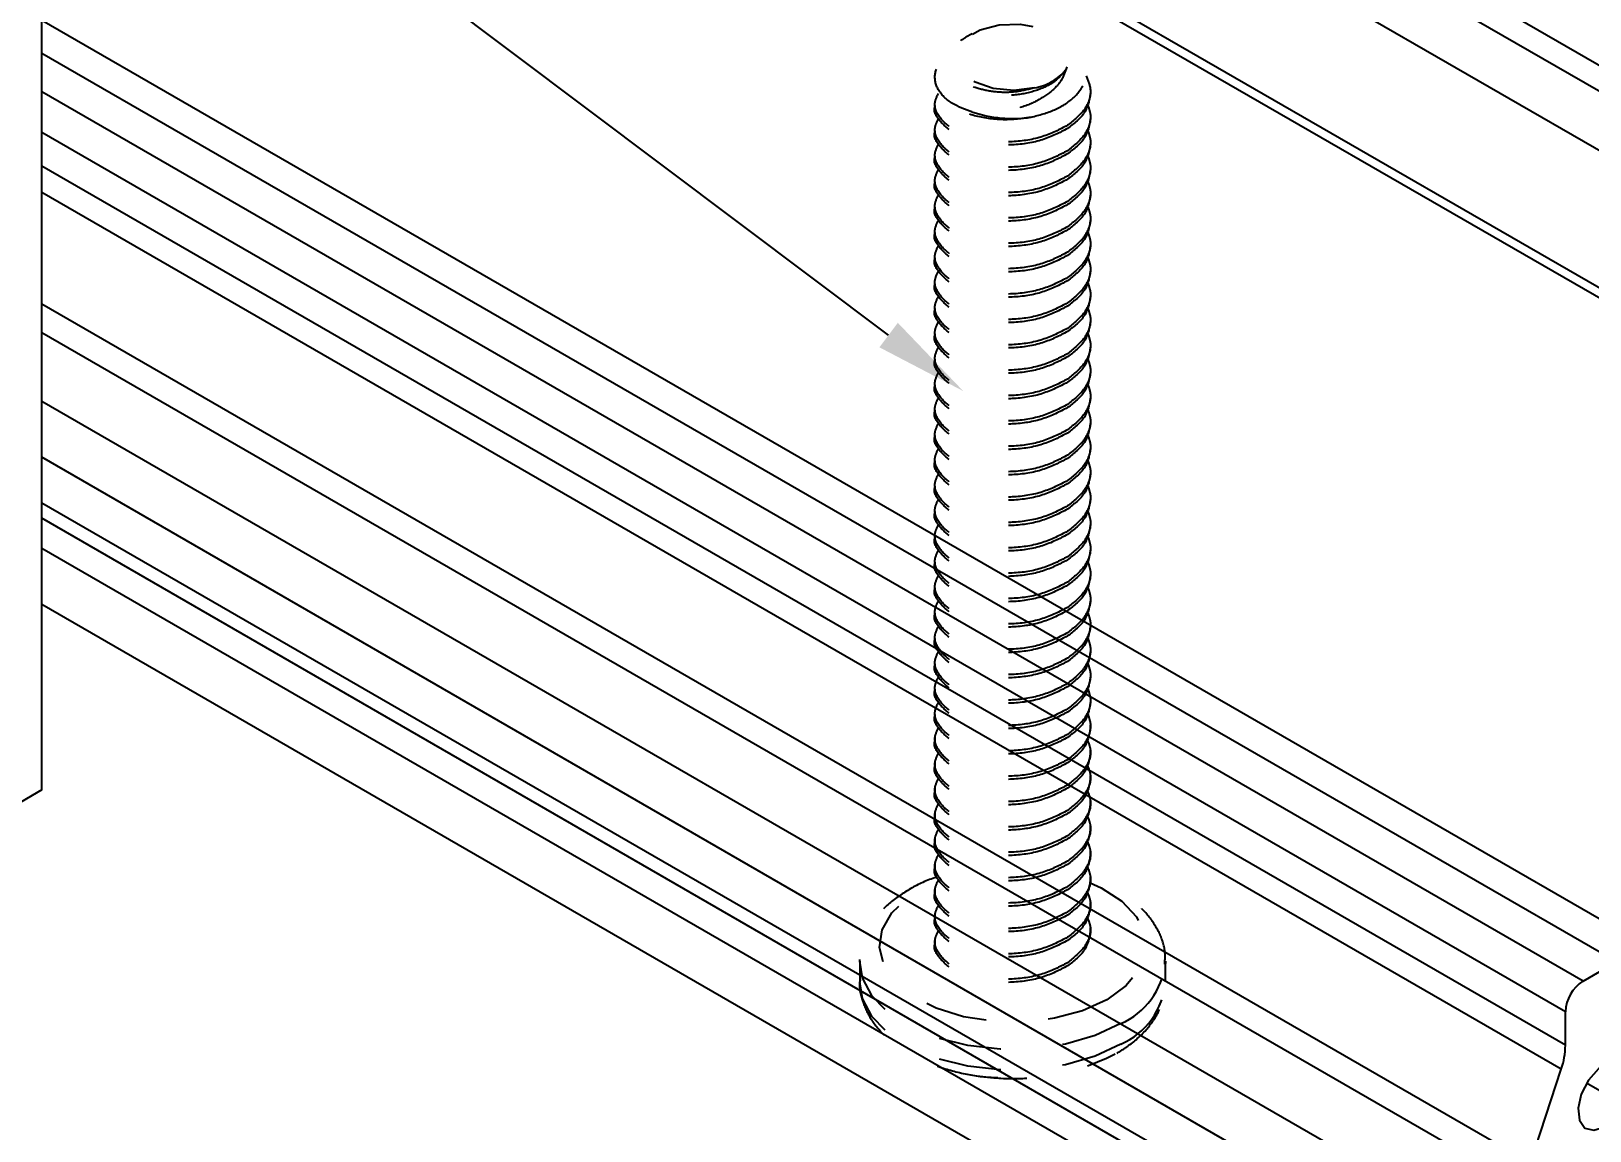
# Model space of a CAD drawing. Extents: x 0 to 7.9, y -7.08 to 0.
# Drawn here: x 2.38 to 4.887, y -4.133 to -2.364 of the extents above; entities that cross this region are included whole.
import ezdxf
from ezdxf import colors
from ezdxf.entities.mleader import LeaderData, LeaderLine
from ezdxf.math import Vec2, Vec3

# ---------------------------------------------------------------- set-up
doc = ezdxf.new("R2010")
doc.units = 0
doc.header["$LTSCALE"] = 0.5
doc.header["$MEASUREMENT"] = 0
doc.linetypes.add('HIDDEN2', pattern=[0.1875, 0.125, -0.0625])
for name, color, linetype in [('Brackets', 181, 'CONTINUOUS'), ('FAB DWG', 221, 'CONTINUOUS'), ('Hardware', 242, 'CONTINUOUS'), ('Housing', 150, 'CONTINUOUS')]:
    doc.layers.add(name, color=color, linetype=linetype)
doc.styles.get("Standard").update_dxf_attribs({"font": 'arial.ttf'})

msp = doc.modelspace()

# ---------------------------------------------------------------- linework, layer by layer
at = {"layer": 'Brackets', "linetype": 'Continuous', "lineweight": 25, "transparency": 16777216}
for q in [(2.3969, -1.4963), (2.3631, -3.604)]:
    msp.add_line((2.3969, -3.5845), q, dxfattribs=at)
at = {"layer": 'Hardware', "linetype": 'HIDDEN2', "lineweight": 25, "transparency": 16777216}
for p, q in [((3.8935, -2.3677), (3.8837, -2.3733)), ((4.0839, -3.4848), (4.0839, -3.4797)), ((3.8339, -3.5001), (3.8339, -3.5052)), ((4.0839, -3.5257), (4.0839, -3.5206)), ((3.8339, -3.541), (3.8339, -3.5461)), ((3.8339, -3.5818), (3.8339, -3.5869)), ((4.0839, -3.5665), (4.0839, -3.5614)), ((4.0839, -3.6073), (4.0839, -3.6022)), ((3.8339, -3.6226), (3.8339, -3.6277)), ((4.0839, -3.6482), (4.0839, -3.6431)), ((3.8339, -3.6635), (3.8339, -3.6686)), ((4.0839, -3.689), (4.0839, -3.6839)), ((3.8339, -3.7043), (3.8339, -3.7094)), ((4.0839, -3.7298), (4.0839, -3.7247)), ((3.8339, -3.7451), (3.8339, -3.7502)), ((3.8339, -3.786), (3.8339, -3.7911)), ((4.0839, -3.7707), (4.0839, -3.7656)), ((4.0839, -3.8115), (4.0839, -3.8064)), ((3.8339, -3.8268), (3.8339, -3.8322)), ((3.7129, -3.8602), (3.713, -3.8573)), ((3.7129, -3.8602), (3.7129, -3.8934)), ((4.2049, -3.8934), (4.2049, -3.8602)), ((4.2049, -3.8602), (4.2049, -3.8638))]:
    msp.add_line(p, q, dxfattribs=at)
at = {"layer": 'Hardware', "linetype": 'HIDDEN2', "lineweight": 25, "transparency": 16777216, "flags": 128}
for points in [[(3.9939, -2.4548), (3.9609, -2.4588), (3.9277, -2.4557), (3.8986, -2.4459), (3.8775, -2.4308), (3.8672, -2.4123), (3.869, -2.3929), (3.8827, -2.3751), (3.9065, -2.3614), (3.9372, -2.3535), (3.9708, -2.3524), (4.0029, -2.3584), (4.0291, -2.3706), (4.046, -2.3874), (4.0514, -2.4065), (4.0446, -2.4256)], [(4.1106, -3.9221), (4.0715, -3.9399), (4.0264, -3.952), (3.9776, -3.9578), (3.9278, -3.957), (3.8797, -3.9496), (3.8359, -3.9359), (3.7987, -3.9168), (3.7701, -3.8933), (3.7517, -3.8666), (3.7445, -3.8381), (3.7489, -3.8095), (3.7645, -3.7822), (3.7907, -3.7577), (3.8259, -3.7374), (3.8383, -3.7322)], [(4.0837, -3.734), (4.1015, -3.742), (4.1346, -3.7635), (4.1583, -3.7888), (4.1712, -3.8166), (4.1726, -3.8453), (4.1625, -3.8735), (4.1415, -3.8995), (4.1106, -3.9221)], [(4.1329, -3.9606), (4.0914, -3.9799), (4.0438, -3.9935), (3.9921, -4.0009), (3.939, -4.0018), (3.8867, -3.996), (3.8379, -3.9838), (3.7947, -3.9659), (3.7591, -3.9431), (3.733, -3.9163), (3.7173, -3.887), (3.7129, -3.8602)], [(4.1329, -3.9938), (4.0914, -4.0131), (4.0438, -4.0267), (3.9921, -4.0341), (3.939, -4.0349), (3.8867, -4.0292), (3.8379, -4.017), (3.7947, -3.9991), (3.7591, -3.9763), (3.733, -3.9495), (3.7173, -3.9202), (3.7129, -3.8934)]]:
    msp.add_lwpolyline(points, dxfattribs=at)
at = {"layer": 'Hardware', "linetype": 'HIDDEN2', "lineweight": 25, "transparency": 16777216}
for centre, radius, start, end in [((3.979, -2.3706), 0.0856, 279.9734, 320.0089), ((3.959, -2.2993), 0.2049, 251.2009, 278.2978), ((4.0829, -3.8483), 0.123, 294.0009, 352.7425), ((4.0838, -3.8825), 0.1216, 293.8006, 354.8659), ((3.9583, -3.6869), 0.3624, 257.8938, 297.1888), ((3.9589, -3.6593), 0.3896, 258.6596, 281.3404)]:
    msp.add_arc(centre, radius, start, end, dxfattribs=at)
for points, knots in [([(3.9939, -2.4548), (3.984, -2.4574), (3.9641, -2.4625), (3.932, -2.4623), (3.9021, -2.4565), (3.8772, -2.4454), (3.8607, -2.4298), (3.8546, -2.4116), (3.8596, -2.3933), (3.872, -2.3805), (3.8816, -2.3746), (3.8837, -2.3733)], [0, 0, 0, 0, 0.115054, 0.230107, 0.345313, 0.466869, 0.588425, 0.709839, 0.837126, 0.965186, 1, 1, 1, 1]), ([(3.9886, -2.502), (4.0017, -2.4985), (4.0279, -2.4915), (4.0577, -2.4723), (4.0754, -2.4491), (4.0793, -2.4237), (4.0689, -2.4), (4.0539, -2.3836), (4.0411, -2.3779), (4.0392, -2.377)], [0, 0, 0, 0, 0.166236, 0.332506, 0.496087, 0.655303, 0.814544, 0.971547, 1, 1, 1, 1]), ([(3.893, -2.4932), (3.8852, -2.4905), (3.8641, -2.4831), (3.8404, -2.4643), (3.8311, -2.4386), (3.8377, -2.4159), (3.8536, -2.4051), (3.8594, -2.4013)], [0, 0, 0, 0, 0.140791, 0.382619, 0.616891, 0.860841, 1, 1, 1, 1]), ([(4.0446, -2.4256), (4.0387, -2.4327), (4.0269, -2.4467), (3.9951, -2.461), (3.9591, -2.468), (3.9224, -2.4661), (3.8926, -2.4568), (3.876, -2.4469), (3.8732, -2.4408), (3.8732, -2.4407)], [0, 0, 0, 0, 0.1648981, 0.326342, 0.4920676, 0.6511746, 0.8154481, 0.9797215, 0.9824149, 0.9824149, 0.9824149, 0.9824149]), ([(4.0446, -2.4256), (4.0418, -2.4329), (4.0361, -2.4475), (4.015, -2.4663), (3.9865, -2.4825), (3.9508, -2.493), (3.9182, -2.4952), (3.8998, -2.4938), (3.893, -2.4932)], [0, 0, 0, 0, 0.159515, 0.318624, 0.500986, 0.693931, 0.886786, 1, 1, 1, 1]), ([(3.9886, -2.502), (3.9786, -2.5035), (3.9527, -2.5075), (3.9099, -2.5042), (3.8678, -2.4909), (3.842, -2.4697), (3.8308, -2.452), (3.834, -2.4437), (3.834, -2.4436)], [0, 0, 0, 0, 0.135385, 0.347497, 0.566449, 0.785401, 0.997513, 1, 1, 1, 1]), ([(4.0769, -2.4354), (4.0803, -2.443), (4.0874, -2.4608), (4.0778, -2.4903), (4.0574, -2.5069), (4.0473, -2.5151)], [0.0341338, 0.0341338, 0.0341338, 0.0341338, 0.30183, 0.6554518, 1, 1, 1, 1]), ([(4.0473, -2.5151), (4.0345, -2.5218), (4.0086, -2.5353), (3.9588, -2.5433), (3.9099, -2.54), (3.8681, -2.5266), (3.8409, -2.5053), (3.8307, -2.4824), (3.8369, -2.4692), (3.8395, -2.464)], [0, 0, 0, 0, 0.1480932, 0.3000864, 0.44605, 0.5967208, 0.7473916, 0.8933552, 0.986562, 0.986562, 0.986562, 0.986562]), ([(4.0838, -2.464), (4.0821, -2.4745), (4.0788, -2.4955), (4.0578, -2.512), (4.0473, -2.5202)], [0, 0, 0, 0, 0.503668, 1, 1, 1, 1]), ([(4.0473, -2.5202), (4.0345, -2.5269), (4.0086, -2.5404), (3.9588, -2.5484), (3.91, -2.5451), (3.8678, -2.5317), (3.842, -2.5105), (3.8308, -2.4928), (3.834, -2.4846), (3.834, -2.4845)], [0, 0, 0, 0, 0.165455, 0.335267, 0.498343, 0.666678, 0.835013, 0.998088, 1, 1, 1, 1]), ([(4.0473, -2.5559), (4.0345, -2.5626), (4.0086, -2.5762), (3.9588, -2.5841), (3.9099, -2.5809), (3.8681, -2.5675), (3.8409, -2.5462), (3.8307, -2.5233), (3.8369, -2.51), (3.8395, -2.5049)], [0, 0, 0, 0, 0.1480932, 0.3000864, 0.44605, 0.5967208, 0.7473916, 0.8933552, 0.9865627, 0.9865627, 0.9865627, 0.9865627]), ([(4.0797, -2.483), (4.0819, -2.4884), (4.0866, -2.504), (4.0778, -2.5312), (4.0574, -2.5478), (4.0473, -2.5559)], [0.1129016, 0.1129016, 0.1129016, 0.1129016, 0.30183, 0.6554518, 1, 1, 1, 1]), ([(4.0838, -2.5049), (4.0821, -2.5154), (4.0788, -2.5363), (4.0578, -2.5528), (4.0473, -2.561)], [0, 0, 0, 0, 0.503668, 1, 1, 1, 1]), ([(4.0473, -2.561), (4.0345, -2.5677), (4.0086, -2.5813), (3.9588, -2.5892), (3.91, -2.586), (3.8678, -2.5726), (3.842, -2.5514), (3.8308, -2.5336), (3.834, -2.5254), (3.834, -2.5253)], [0, 0, 0, 0, 0.165455, 0.335267, 0.498343, 0.666678, 0.835013, 0.998088, 1, 1, 1, 1]), ([(4.0797, -2.5238), (4.0819, -2.5292), (4.0866, -2.5449), (4.0778, -2.572), (4.0574, -2.5886), (4.0473, -2.5968)], [0.1129016, 0.1129016, 0.1129016, 0.1129016, 0.30183, 0.6554518, 1, 1, 1, 1]), ([(4.0473, -2.5968), (4.0345, -2.6035), (4.0086, -2.617), (3.9588, -2.6249), (3.9099, -2.6217), (3.8681, -2.6083), (3.8409, -2.587), (3.8307, -2.5641), (3.8369, -2.5508), (3.8395, -2.5457)], [0, 0, 0, 0, 0.1480932, 0.3000864, 0.44605, 0.5967208, 0.7473916, 0.8933552, 0.9865627, 0.9865627, 0.9865627, 0.9865627]), ([(4.0838, -2.5457), (4.0821, -2.5562), (4.0788, -2.5771), (4.0578, -2.5937), (4.0473, -2.6019)], [0, 0, 0, 0, 0.503668, 1, 1, 1, 1]), ([(4.0473, -2.6019), (4.0345, -2.6086), (4.0086, -2.6221), (3.9588, -2.63), (3.91, -2.6268), (3.8678, -2.6134), (3.842, -2.5922), (3.8308, -2.5745), (3.834, -2.5662), (3.834, -2.5661)], [0, 0, 0, 0, 0.165455, 0.335267, 0.498343, 0.666678, 0.835013, 0.998088, 1, 1, 1, 1]), ([(4.0797, -2.5646), (4.0819, -2.57), (4.0866, -2.5857), (4.0778, -2.6128), (4.0574, -2.6294), (4.0473, -2.6376)], [0.1129016, 0.1129016, 0.1129016, 0.1129016, 0.30183, 0.6554518, 1, 1, 1, 1]), ([(4.0473, -2.6427), (4.0345, -2.6494), (4.0086, -2.6629), (3.9588, -2.6709), (3.91, -2.6676), (3.8678, -2.6542), (3.842, -2.633), (3.8308, -2.6153), (3.834, -2.6071), (3.834, -2.607)], [0, 0, 0, 0, 0.165455, 0.335267, 0.498343, 0.666678, 0.835013, 0.998088, 1, 1, 1, 1]), ([(4.0473, -2.6376), (4.0345, -2.6443), (4.0086, -2.6578), (3.9588, -2.6658), (3.9099, -2.6625), (3.8681, -2.6491), (3.8409, -2.6278), (3.8307, -2.6049), (3.8369, -2.5917), (3.8395, -2.5865)], [0, 0, 0, 0, 0.1480932, 0.3000864, 0.44605, 0.5967208, 0.7473916, 0.8933552, 0.9865627, 0.9865627, 0.9865627, 0.9865627]), ([(4.0838, -2.5865), (4.0821, -2.597), (4.0788, -2.6179), (4.0578, -2.6345), (4.0473, -2.6427)], [0, 0, 0, 0, 0.503668, 1, 1, 1, 1]), ([(4.0797, -2.6054), (4.0819, -2.6109), (4.0866, -2.6265), (4.0778, -2.6537), (4.0574, -2.6702), (4.0473, -2.6784)], [0.1129016, 0.1129016, 0.1129016, 0.1129016, 0.30183, 0.6554518, 1, 1, 1, 1]), ([(4.0473, -2.6784), (4.0345, -2.6851), (4.0086, -2.6987), (3.9588, -2.7066), (3.9099, -2.7034), (3.8681, -2.69), (3.8409, -2.6687), (3.8307, -2.6458), (3.8369, -2.6325), (3.8395, -2.6274)], [0, 0, 0, 0, 0.1480932, 0.3000864, 0.44605, 0.5967208, 0.7473916, 0.8933552, 0.9865627, 0.9865627, 0.9865627, 0.9865627]), ([(4.0838, -2.6273), (4.0821, -2.6379), (4.0788, -2.6588), (4.0578, -2.6753), (4.0473, -2.6835)], [0, 0, 0, 0, 0.503668, 1, 1, 1, 1]), ([(4.0473, -2.6835), (4.0345, -2.6902), (4.0086, -2.7038), (3.9588, -2.7117), (3.91, -2.7085), (3.8678, -2.6951), (3.842, -2.6738), (3.8308, -2.6561), (3.834, -2.6479), (3.834, -2.6478)], [0, 0, 0, 0, 0.165455, 0.335267, 0.498343, 0.666678, 0.835013, 0.998088, 1, 1, 1, 1]), ([(4.0797, -2.6463), (4.0819, -2.6517), (4.0866, -2.6674), (4.0778, -2.6945), (4.0574, -2.7111), (4.0473, -2.7193)], [0.1129016, 0.1129016, 0.1129016, 0.1129016, 0.30183, 0.6554518, 1, 1, 1, 1]), ([(4.0473, -2.7193), (4.0345, -2.7259), (4.0086, -2.7395), (3.9588, -2.7474), (3.9099, -2.7442), (3.8681, -2.7308), (3.8409, -2.7095), (3.8307, -2.6866), (3.8369, -2.6733), (3.8395, -2.6682)], [0, 0, 0, 0, 0.1480932, 0.3000864, 0.44605, 0.5967208, 0.7473916, 0.8933552, 0.9865627, 0.9865627, 0.9865627, 0.9865627]), ([(4.0838, -2.6682), (4.0821, -2.6787), (4.0788, -2.6996), (4.0578, -2.7162), (4.0473, -2.7244)], [0, 0, 0, 0, 0.503668, 1, 1, 1, 1]), ([(4.0473, -2.7244), (4.0345, -2.7311), (4.0086, -2.7446), (3.9588, -2.7525), (3.91, -2.7493), (3.8678, -2.7359), (3.842, -2.7147), (3.8308, -2.6969), (3.834, -2.6887), (3.834, -2.6886)], [0, 0, 0, 0, 0.165455, 0.335267, 0.498343, 0.666678, 0.835013, 0.998088, 1, 1, 1, 1]), ([(4.0797, -2.6871), (4.0819, -2.6925), (4.0866, -2.7082), (4.0778, -2.7353), (4.0574, -2.7519), (4.0473, -2.7601)], [0.1129016, 0.1129016, 0.1129016, 0.1129016, 0.30183, 0.6554518, 1, 1, 1, 1]), ([(4.0473, -2.7652), (4.0345, -2.7719), (4.0086, -2.7854), (3.9588, -2.7933), (3.91, -2.7901), (3.8678, -2.7767), (3.842, -2.7555), (3.8308, -2.7378), (3.834, -2.7295), (3.834, -2.7295)], [0, 0, 0, 0, 0.165455, 0.335267, 0.498343, 0.666678, 0.835013, 0.998088, 1, 1, 1, 1]), ([(4.0473, -2.7601), (4.0345, -2.7668), (4.0086, -2.7803), (3.9588, -2.7882), (3.9099, -2.785), (3.8681, -2.7716), (3.8409, -2.7503), (3.8307, -2.7274), (3.8369, -2.7142), (3.8395, -2.709)], [0, 0, 0, 0, 0.1480932, 0.3000864, 0.44605, 0.5967208, 0.7473916, 0.8933552, 0.9865627, 0.9865627, 0.9865627, 0.9865627]), ([(4.0838, -2.709), (4.0821, -2.7195), (4.0788, -2.7404), (4.0578, -2.757), (4.0473, -2.7652)], [0, 0, 0, 0, 0.503668, 1, 1, 1, 1]), ([(4.0797, -2.7279), (4.0819, -2.7334), (4.0866, -2.749), (4.0778, -2.7762), (4.0574, -2.7927), (4.0473, -2.8009)], [0.1129016, 0.1129016, 0.1129016, 0.1129016, 0.30183, 0.6554518, 1, 1, 1, 1]), ([(4.0473, -2.8009), (4.0345, -2.8076), (4.0086, -2.8212), (3.9588, -2.8291), (3.9099, -2.8259), (3.8681, -2.8125), (3.8409, -2.7912), (3.8303, -2.7675), (3.8376, -2.7535), (3.8407, -2.7476)], [0, 0, 0, 0, 0.148093, 0.300086, 0.44605, 0.596721, 0.747392, 0.893355, 1, 1, 1, 1]), ([(4.0838, -2.7498), (4.0821, -2.7604), (4.0788, -2.7813), (4.0578, -2.7978), (4.0473, -2.806)], [0, 0, 0, 0, 0.503668, 1, 1, 1, 1]), ([(4.0473, -2.806), (4.0345, -2.8127), (4.0086, -2.8263), (3.9588, -2.8342), (3.91, -2.831), (3.8678, -2.8176), (3.842, -2.7963), (3.8308, -2.7786), (3.834, -2.7704), (3.834, -2.7703)], [0, 0, 0, 0, 0.165455, 0.335267, 0.498343, 0.666678, 0.835013, 0.998088, 1, 1, 1, 1]), ([(4.0797, -2.7688), (4.0819, -2.7742), (4.0866, -2.7899), (4.0778, -2.817), (4.0574, -2.8336), (4.0473, -2.8418)], [0.1129016, 0.1129016, 0.1129016, 0.1129016, 0.30183, 0.6554518, 1, 1, 1, 1]), ([(4.0473, -2.8418), (4.0345, -2.8484), (4.0086, -2.862), (3.9588, -2.8699), (3.9099, -2.8667), (3.8681, -2.8533), (3.8409, -2.832), (3.8307, -2.8091), (3.8369, -2.7958), (3.8395, -2.7907)], [0, 0, 0, 0, 0.1480932, 0.3000864, 0.44605, 0.5967208, 0.7473916, 0.8933552, 0.9865627, 0.9865627, 0.9865627, 0.9865627]), ([(4.0838, -2.7907), (4.0821, -2.8012), (4.0788, -2.8221), (4.0578, -2.8387), (4.0473, -2.8469)], [0, 0, 0, 0, 0.503668, 1, 1, 1, 1]), ([(4.0473, -2.8469), (4.0345, -2.8536), (4.0086, -2.8671), (3.9588, -2.875), (3.91, -2.8718), (3.8678, -2.8584), (3.842, -2.8372), (3.8308, -2.8194), (3.834, -2.8112), (3.834, -2.8111)], [0, 0, 0, 0, 0.165455, 0.335267, 0.498343, 0.666678, 0.835013, 0.998088, 1, 1, 1, 1]), ([(4.0473, -2.8826), (4.0345, -2.8893), (4.0086, -2.9028), (3.9588, -2.9107), (3.9099, -2.9075), (3.8681, -2.8941), (3.8409, -2.8728), (3.8307, -2.8499), (3.8369, -2.8367), (3.8395, -2.8315)], [0, 0, 0, 0, 0.1480932, 0.3000864, 0.44605, 0.5967208, 0.7473916, 0.8933552, 0.9865627, 0.9865627, 0.9865627, 0.9865627]), ([(4.0797, -2.8096), (4.0819, -2.815), (4.0866, -2.8307), (4.0778, -2.8578), (4.0574, -2.8744), (4.0473, -2.8826)], [0.1129016, 0.1129016, 0.1129016, 0.1129016, 0.30183, 0.6554518, 1, 1, 1, 1]), ([(4.0838, -2.8315), (4.0821, -2.842), (4.0788, -2.8629), (4.0578, -2.8795), (4.0473, -2.8877)], [0, 0, 0, 0, 0.503668, 1, 1, 1, 1]), ([(4.0473, -2.8877), (4.0345, -2.8944), (4.0086, -2.9079), (3.9588, -2.9158), (3.91, -2.9126), (3.8678, -2.8992), (3.842, -2.878), (3.8308, -2.8603), (3.834, -2.852), (3.834, -2.8519)], [0, 0, 0, 0, 0.165455, 0.335267, 0.498343, 0.666678, 0.835013, 0.998088, 1, 1, 1, 1]), ([(4.0797, -2.8504), (4.0819, -2.8559), (4.0866, -2.8715), (4.0778, -2.8987), (4.0574, -2.9152), (4.0473, -2.9234)], [0.1129016, 0.1129016, 0.1129016, 0.1129016, 0.30183, 0.6554518, 1, 1, 1, 1]), ([(4.0473, -2.9234), (4.0345, -2.9301), (4.0086, -2.9437), (3.9588, -2.9516), (3.9099, -2.9483), (3.8681, -2.935), (3.8409, -2.9137), (3.8307, -2.8908), (3.8369, -2.8775), (3.8395, -2.8723)], [0, 0, 0, 0, 0.1480932, 0.3000864, 0.44605, 0.5967208, 0.7473916, 0.8933552, 0.9865627, 0.9865627, 0.9865627, 0.9865627]), ([(4.0838, -2.8723), (4.0821, -2.8829), (4.0788, -2.9038), (4.0578, -2.9203), (4.0473, -2.9285)], [0, 0, 0, 0, 0.503668, 1, 1, 1, 1]), ([(4.0473, -2.9285), (4.0345, -2.9352), (4.0086, -2.9488), (3.9588, -2.9567), (3.91, -2.9535), (3.8678, -2.9401), (3.842, -2.9188), (3.8308, -2.9011), (3.834, -2.8929), (3.834, -2.8928)], [0, 0, 0, 0, 0.165455, 0.335267, 0.498343, 0.666678, 0.835013, 0.998088, 1, 1, 1, 1]), ([(4.0797, -2.8913), (4.0819, -2.8967), (4.0866, -2.9124), (4.0778, -2.9395), (4.0574, -2.9561), (4.0473, -2.9643)], [0.1129016, 0.1129016, 0.1129016, 0.1129016, 0.30183, 0.6554518, 1, 1, 1, 1]), ([(4.0473, -2.9694), (4.0345, -2.976), (4.0086, -2.9896), (3.9588, -2.9975), (3.91, -2.9943), (3.8678, -2.9809), (3.842, -2.9597), (3.8308, -2.9419), (3.834, -2.9337), (3.834, -2.9336)], [0, 0, 0, 0, 0.165455, 0.335267, 0.498343, 0.666678, 0.835013, 0.998088, 1, 1, 1, 1]), ([(4.0473, -2.9643), (4.0345, -2.9709), (4.0086, -2.9845), (3.9588, -2.9924), (3.9099, -2.9892), (3.8681, -2.9758), (3.8409, -2.9545), (3.8307, -2.9316), (3.8369, -2.9183), (3.8395, -2.9132)], [0, 0, 0, 0, 0.1480932, 0.3000864, 0.44605, 0.5967208, 0.7473916, 0.8933552, 0.9865627, 0.9865627, 0.9865627, 0.9865627]), ([(4.0838, -2.9132), (4.0821, -2.9237), (4.0788, -2.9446), (4.0578, -2.9611), (4.0473, -2.9694)], [0, 0, 0, 0, 0.503668, 1, 1, 1, 1]), ([(4.0797, -2.9321), (4.0819, -2.9375), (4.0866, -2.9532), (4.0778, -2.9803), (4.0574, -2.9969), (4.0473, -3.0051)], [0.1129016, 0.1129016, 0.1129016, 0.1129016, 0.30183, 0.6554518, 1, 1, 1, 1]), ([(4.0473, -3.0051), (4.0345, -3.0118), (4.0086, -3.0253), (3.9588, -3.0332), (3.9099, -3.03), (3.8681, -3.0166), (3.8409, -2.9953), (3.8307, -2.9724), (3.8369, -2.9592), (3.8395, -2.954)], [0, 0, 0, 0, 0.1480932, 0.3000864, 0.44605, 0.5967208, 0.7473916, 0.8933552, 0.9865627, 0.9865627, 0.9865627, 0.9865627]), ([(4.0838, -2.954), (4.0821, -2.9645), (4.0788, -2.9854), (4.0578, -3.002), (4.0473, -3.0102)], [0, 0, 0, 0, 0.503668, 1, 1, 1, 1]), ([(4.0473, -3.0102), (4.0345, -3.0169), (4.0086, -3.0304), (3.9588, -3.0383), (3.91, -3.0351), (3.8678, -3.0217), (3.842, -3.0005), (3.8308, -2.9828), (3.834, -2.9745), (3.834, -2.9744)], [0, 0, 0, 0, 0.165455, 0.335267, 0.498343, 0.666678, 0.835013, 0.998088, 1, 1, 1, 1]), ([(4.0797, -2.9729), (4.0819, -2.9784), (4.0866, -2.994), (4.0778, -3.0212), (4.0574, -3.0377), (4.0473, -3.0459)], [0.1129016, 0.1129016, 0.1129016, 0.1129016, 0.30183, 0.6554518, 1, 1, 1, 1]), ([(4.0473, -3.0459), (4.0345, -3.0526), (4.0086, -3.0662), (3.9588, -3.0741), (3.9099, -3.0708), (3.8681, -3.0575), (3.8409, -3.0362), (3.8307, -3.0133), (3.8369, -3), (3.8395, -2.9948)], [0, 0, 0, 0, 0.1480932, 0.3000864, 0.44605, 0.5967208, 0.7473916, 0.8933552, 0.9865627, 0.9865627, 0.9865627, 0.9865627]), ([(4.0838, -2.9948), (4.0821, -3.0054), (4.0788, -3.0263), (4.0578, -3.0428), (4.0473, -3.051)], [0, 0, 0, 0, 0.503668, 1, 1, 1, 1]), ([(4.0473, -3.051), (4.0345, -3.0577), (4.0086, -3.0713), (3.9588, -3.0792), (3.91, -3.076), (3.8678, -3.0625), (3.842, -3.0413), (3.8308, -3.0236), (3.834, -3.0154), (3.834, -3.0153)], [0, 0, 0, 0, 0.165455, 0.335267, 0.498343, 0.666678, 0.835013, 0.998088, 1, 1, 1, 1]), ([(4.0797, -3.0138), (4.0819, -3.0192), (4.0866, -3.0349), (4.0778, -3.062), (4.0574, -3.0786), (4.0473, -3.0868)], [0.1129016, 0.1129016, 0.1129016, 0.1129016, 0.30183, 0.6554518, 1, 1, 1, 1]), ([(4.0473, -3.0919), (4.0345, -3.0985), (4.0086, -3.1121), (3.9588, -3.12), (3.91, -3.1168), (3.8678, -3.1034), (3.842, -3.0822), (3.8308, -3.0644), (3.834, -3.0562), (3.834, -3.0561)], [0, 0, 0, 0, 0.165455, 0.335267, 0.498343, 0.666678, 0.835013, 0.998088, 1, 1, 1, 1]), ([(4.0473, -3.0868), (4.0345, -3.0934), (4.0086, -3.107), (3.9588, -3.1149), (3.9099, -3.1117), (3.8681, -3.0983), (3.8409, -3.077), (3.8307, -3.0541), (3.8369, -3.0408), (3.8395, -3.0357)], [0, 0, 0, 0, 0.1480932, 0.3000864, 0.44605, 0.5967208, 0.7473916, 0.8933552, 0.9865627, 0.9865627, 0.9865627, 0.9865627]), ([(4.0838, -3.0357), (4.0821, -3.0462), (4.0788, -3.0671), (4.0578, -3.0836), (4.0473, -3.0919)], [0, 0, 0, 0, 0.503668, 1, 1, 1, 1]), ([(4.0797, -3.0546), (4.0819, -3.06), (4.0866, -3.0757), (4.0778, -3.1028), (4.0574, -3.1194), (4.0473, -3.1276)], [0.1129016, 0.1129016, 0.1129016, 0.1129016, 0.30183, 0.6554518, 1, 1, 1, 1]), ([(4.0473, -3.1276), (4.0345, -3.1343), (4.0086, -3.1478), (3.9588, -3.1557), (3.9099, -3.1525), (3.8681, -3.1391), (3.8409, -3.1178), (3.8307, -3.0949), (3.8369, -3.0817), (3.8395, -3.0765)], [0, 0, 0, 0, 0.1480932, 0.3000864, 0.44605, 0.5967208, 0.7473916, 0.8933552, 0.9865627, 0.9865627, 0.9865627, 0.9865627]), ([(4.0838, -3.0765), (4.0821, -3.087), (4.0788, -3.1079), (4.0578, -3.1245), (4.0473, -3.1327)], [0, 0, 0, 0, 0.503668, 1, 1, 1, 1]), ([(4.0473, -3.1327), (4.0345, -3.1394), (4.0086, -3.1529), (3.9588, -3.1608), (3.91, -3.1576), (3.8678, -3.1442), (3.842, -3.123), (3.8308, -3.1053), (3.834, -3.097), (3.834, -3.0969)], [0, 0, 0, 0, 0.165455, 0.335267, 0.498343, 0.666678, 0.835013, 0.998088, 1, 1, 1, 1]), ([(4.0797, -3.0954), (4.0819, -3.1009), (4.0866, -3.1165), (4.0778, -3.1437), (4.0574, -3.1602), (4.0473, -3.1684)], [0.1129016, 0.1129016, 0.1129016, 0.1129016, 0.30183, 0.6554518, 1, 1, 1, 1]), ([(4.0473, -3.1684), (4.0345, -3.1751), (4.0086, -3.1886), (3.9588, -3.1966), (3.9099, -3.1933), (3.8681, -3.18), (3.8409, -3.1587), (3.8307, -3.1358), (3.8369, -3.1225), (3.8395, -3.1173)], [0, 0, 0, 0, 0.1480932, 0.3000864, 0.44605, 0.5967208, 0.7473916, 0.8933552, 0.9865627, 0.9865627, 0.9865627, 0.9865627]), ([(4.0838, -3.1173), (4.0821, -3.1279), (4.0788, -3.1488), (4.0578, -3.1653), (4.0473, -3.1735)], [0, 0, 0, 0, 0.503668, 1, 1, 1, 1]), ([(4.0473, -3.1735), (4.0345, -3.1802), (4.0086, -3.1938), (3.9588, -3.2017), (3.91, -3.1985), (3.8678, -3.185), (3.842, -3.1638), (3.8308, -3.1461), (3.834, -3.1379), (3.834, -3.1378)], [0, 0, 0, 0, 0.165455, 0.335267, 0.498343, 0.666678, 0.835013, 0.998088, 1, 1, 1, 1]), ([(4.0473, -3.2092), (4.0345, -3.2159), (4.0086, -3.2295), (3.9588, -3.2374), (3.9099, -3.2342), (3.8681, -3.2208), (3.8409, -3.1995), (3.8307, -3.1766), (3.8369, -3.1633), (3.8395, -3.1582)], [0, 0, 0, 0, 0.1480932, 0.3000864, 0.44605, 0.5967208, 0.7473916, 0.8933552, 0.9865627, 0.9865627, 0.9865627, 0.9865627]), ([(4.0797, -3.1363), (4.0819, -3.1417), (4.0866, -3.1574), (4.0778, -3.1845), (4.0574, -3.2011), (4.0473, -3.2092)], [0.1129016, 0.1129016, 0.1129016, 0.1129016, 0.30183, 0.6554518, 1, 1, 1, 1]), ([(4.0838, -3.1582), (4.0821, -3.1687), (4.0788, -3.1896), (4.0578, -3.2061), (4.0473, -3.2144)], [0, 0, 0, 0, 0.503668, 1, 1, 1, 1]), ([(4.0473, -3.2144), (4.0345, -3.221), (4.0086, -3.2346), (3.9588, -3.2425), (3.91, -3.2393), (3.8678, -3.2259), (3.842, -3.2047), (3.8308, -3.1869), (3.834, -3.1787), (3.834, -3.1786)], [0, 0, 0, 0, 0.165455, 0.335267, 0.498343, 0.666678, 0.835013, 0.998088, 1, 1, 1, 1]), ([(4.0797, -3.1771), (4.0819, -3.1825), (4.0866, -3.1982), (4.0778, -3.2253), (4.0574, -3.2419), (4.0473, -3.2501)], [0.1129016, 0.1129016, 0.1129016, 0.1129016, 0.30183, 0.6554518, 1, 1, 1, 1]), ([(4.0473, -3.2501), (4.0345, -3.2568), (4.0086, -3.2703), (3.9588, -3.2782), (3.9099, -3.275), (3.8681, -3.2616), (3.8409, -3.2403), (3.8307, -3.2174), (3.8369, -3.2042), (3.8395, -3.199)], [0, 0, 0, 0, 0.1480932, 0.3000864, 0.44605, 0.5967208, 0.7473916, 0.8933552, 0.9865627, 0.9865627, 0.9865627, 0.9865627]), ([(4.0838, -3.199), (4.0821, -3.2095), (4.0788, -3.2304), (4.0578, -3.247), (4.0473, -3.2552)], [0, 0, 0, 0, 0.503668, 1, 1, 1, 1]), ([(4.0473, -3.2552), (4.0345, -3.2619), (4.0086, -3.2754), (3.9588, -3.2833), (3.91, -3.2801), (3.8678, -3.2667), (3.842, -3.2455), (3.8308, -3.2278), (3.834, -3.2195), (3.834, -3.2194)], [0, 0, 0, 0, 0.165455, 0.335267, 0.498343, 0.666678, 0.835013, 0.998088, 1, 1, 1, 1]), ([(4.0797, -3.2179), (4.0819, -3.2233), (4.0866, -3.239), (4.0778, -3.2662), (4.0574, -3.2827), (4.0473, -3.2909)], [0.1129016, 0.1129016, 0.1129016, 0.1129016, 0.30183, 0.6554518, 1, 1, 1, 1]), ([(4.0473, -3.2909), (4.0345, -3.2976), (4.0086, -3.3111), (3.9588, -3.3191), (3.9099, -3.3158), (3.8681, -3.3025), (3.8409, -3.2812), (3.8307, -3.2583), (3.8369, -3.245), (3.8395, -3.2398)], [0, 0, 0, 0, 0.1480932, 0.3000864, 0.44605, 0.5967208, 0.7473916, 0.8933552, 0.9865627, 0.9865627, 0.9865627, 0.9865627]), ([(4.0838, -3.2398), (4.0821, -3.2504), (4.0788, -3.2713), (4.0578, -3.2878), (4.0473, -3.296)], [0, 0, 0, 0, 0.503668, 1, 1, 1, 1]), ([(4.0797, -3.2588), (4.0819, -3.2642), (4.0866, -3.2799), (4.0778, -3.307), (4.0574, -3.3236), (4.0473, -3.3317)], [0.1129016, 0.1129016, 0.1129016, 0.1129016, 0.30183, 0.6554518, 1, 1, 1, 1]), ([(4.0473, -3.296), (4.0345, -3.3027), (4.0086, -3.3162), (3.9588, -3.3242), (3.91, -3.3209), (3.8678, -3.3075), (3.842, -3.2863), (3.8308, -3.2686), (3.834, -3.2604), (3.834, -3.2603)], [0, 0, 0, 0, 0.165455, 0.335267, 0.498343, 0.666678, 0.835013, 0.998088, 1, 1, 1, 1]), ([(4.0473, -3.3317), (4.0345, -3.3384), (4.0086, -3.352), (3.9588, -3.3599), (3.9099, -3.3567), (3.8681, -3.3433), (3.8409, -3.322), (3.8307, -3.2991), (3.8369, -3.2858), (3.8395, -3.2807)], [0, 0, 0, 0, 0.1480932, 0.3000864, 0.44605, 0.5967208, 0.7473916, 0.8933552, 0.9865627, 0.9865627, 0.9865627, 0.9865627]), ([(4.0838, -3.2807), (4.0821, -3.2912), (4.0788, -3.3121), (4.0578, -3.3286), (4.0473, -3.3368)], [0, 0, 0, 0, 0.503668, 1, 1, 1, 1]), ([(4.0473, -3.3368), (4.0345, -3.3435), (4.0086, -3.3571), (3.9588, -3.365), (3.91, -3.3618), (3.8678, -3.3484), (3.842, -3.3272), (3.8308, -3.3094), (3.834, -3.3012), (3.834, -3.3011)], [0, 0, 0, 0, 0.165455, 0.335267, 0.498343, 0.666678, 0.835013, 0.998088, 1, 1, 1, 1]), ([(4.0797, -3.2996), (4.0819, -3.305), (4.0866, -3.3207), (4.0778, -3.3478), (4.0574, -3.3644), (4.0473, -3.3726)], [0.1129016, 0.1129016, 0.1129016, 0.1129016, 0.30183, 0.6554518, 1, 1, 1, 1]), ([(4.0473, -3.3726), (4.0345, -3.3793), (4.0086, -3.3928), (3.9588, -3.4007), (3.9099, -3.3975), (3.8681, -3.3841), (3.8409, -3.3628), (3.8307, -3.3399), (3.8369, -3.3267), (3.8395, -3.3215)], [0, 0, 0, 0, 0.1480932, 0.3000864, 0.44605, 0.5967208, 0.7473916, 0.8933552, 0.9865627, 0.9865627, 0.9865627, 0.9865627]), ([(4.0838, -3.3215), (4.0821, -3.332), (4.0788, -3.3529), (4.0578, -3.3695), (4.0473, -3.3777)], [0, 0, 0, 0, 0.503668, 1, 1, 1, 1]), ([(4.0473, -3.3777), (4.0345, -3.3844), (4.0086, -3.3979), (3.9588, -3.4058), (3.91, -3.4026), (3.8678, -3.3892), (3.842, -3.368), (3.8308, -3.3503), (3.834, -3.342), (3.834, -3.3419)], [0, 0, 0, 0, 0.165455, 0.335267, 0.498343, 0.666678, 0.835013, 0.998088, 1, 1, 1, 1]), ([(4.0797, -3.3404), (4.0819, -3.3458), (4.0866, -3.3615), (4.0778, -3.3886), (4.0574, -3.4052), (4.0473, -3.4134)], [0.1129016, 0.1129016, 0.1129016, 0.1129016, 0.30183, 0.6554518, 1, 1, 1, 1]), ([(4.0473, -3.4185), (4.0345, -3.4252), (4.0086, -3.4387), (3.9588, -3.4467), (3.91, -3.4434), (3.8678, -3.43), (3.842, -3.4088), (3.8308, -3.3911), (3.834, -3.3829), (3.834, -3.3828)], [0, 0, 0, 0, 0.165455, 0.335267, 0.498343, 0.666678, 0.835013, 0.998088, 1, 1, 1, 1]), ([(4.0473, -3.4134), (4.0345, -3.4201), (4.0086, -3.4336), (3.9588, -3.4416), (3.9099, -3.4383), (3.8681, -3.4249), (3.8409, -3.4037), (3.8307, -3.3808), (3.8369, -3.3675), (3.8395, -3.3623)], [0, 0, 0, 0, 0.1480932, 0.3000864, 0.44605, 0.5967208, 0.7473916, 0.8933552, 0.9865627, 0.9865627, 0.9865627, 0.9865627]), ([(4.0838, -3.3623), (4.0821, -3.3729), (4.0788, -3.3938), (4.0578, -3.4103), (4.0473, -3.4185)], [0, 0, 0, 0, 0.503668, 1, 1, 1, 1]), ([(4.0797, -3.3813), (4.0819, -3.3867), (4.0866, -3.4024), (4.0778, -3.4295), (4.0574, -3.4461), (4.0473, -3.4542)], [0.1129016, 0.1129016, 0.1129016, 0.1129016, 0.30183, 0.6554518, 1, 1, 1, 1]), ([(4.0473, -3.4542), (4.0345, -3.4609), (4.0086, -3.4745), (3.9588, -3.4824), (3.9099, -3.4792), (3.8681, -3.4658), (3.8409, -3.4445), (3.8307, -3.4216), (3.8369, -3.4083), (3.8395, -3.4032)], [0, 0, 0, 0, 0.1480932, 0.3000864, 0.44605, 0.5967208, 0.7473916, 0.8933552, 0.9865627, 0.9865627, 0.9865627, 0.9865627]), ([(4.0838, -3.4032), (4.0821, -3.4137), (4.0788, -3.4346), (4.0578, -3.4511), (4.0473, -3.4593)], [0, 0, 0, 0, 0.503668, 1, 1, 1, 1]), ([(4.0473, -3.4593), (4.0345, -3.466), (4.0086, -3.4796), (3.9588, -3.4875), (3.91, -3.4843), (3.8678, -3.4709), (3.842, -3.4497), (3.8308, -3.4319), (3.834, -3.4237), (3.834, -3.4236)], [0, 0, 0, 0, 0.165455, 0.335267, 0.498343, 0.666678, 0.835013, 0.998088, 1, 1, 1, 1]), ([(4.0797, -3.4221), (4.0819, -3.4275), (4.0866, -3.4432), (4.0778, -3.4703), (4.0574, -3.4869), (4.0473, -3.4951)], [0.1129016, 0.1129016, 0.1129016, 0.1129016, 0.30183, 0.6554518, 1, 1, 1, 1]), ([(4.0473, -3.4951), (4.0345, -3.5018), (4.0086, -3.5153), (3.9588, -3.5232), (3.9099, -3.52), (3.8681, -3.5066), (3.8409, -3.4853), (3.8307, -3.4624), (3.8369, -3.4492), (3.8395, -3.444)], [0, 0, 0, 0, 0.1480932, 0.3000864, 0.44605, 0.5967208, 0.7473916, 0.8933552, 0.9865627, 0.9865627, 0.9865627, 0.9865627]), ([(4.0838, -3.444), (4.0821, -3.4545), (4.0788, -3.4754), (4.0578, -3.492), (4.0473, -3.5002)], [0, 0, 0, 0, 0.503668, 1, 1, 1, 1]), ([(4.0473, -3.5002), (4.0345, -3.5069), (4.0086, -3.5204), (3.9588, -3.5283), (3.91, -3.5251), (3.8678, -3.5117), (3.842, -3.4905), (3.8308, -3.4728), (3.834, -3.4645), (3.834, -3.4644)], [0, 0, 0, 0, 0.165455, 0.335267, 0.498343, 0.666678, 0.835013, 0.998088, 1, 1, 1, 1]), ([(4.0473, -3.5359), (4.0345, -3.5426), (4.0086, -3.5561), (3.9588, -3.5641), (3.9099, -3.5608), (3.8681, -3.5474), (3.8409, -3.5262), (3.8307, -3.5033), (3.8369, -3.49), (3.8395, -3.4848)], [0, 0, 0, 0, 0.1480932, 0.3000864, 0.44605, 0.5967208, 0.7473916, 0.8933552, 0.9865627, 0.9865627, 0.9865627, 0.9865627]), ([(4.0797, -3.4629), (4.0819, -3.4683), (4.0866, -3.484), (4.0778, -3.5111), (4.0574, -3.5277), (4.0473, -3.5359)], [0.1129016, 0.1129016, 0.1129016, 0.1129016, 0.30183, 0.6554518, 1, 1, 1, 1]), ([(4.0838, -3.4848), (4.0821, -3.4953), (4.0788, -3.5163), (4.0578, -3.5328), (4.0473, -3.541)], [0, 0, 0, 0, 0.503668, 1, 1, 1, 1]), ([(4.0473, -3.541), (4.0345, -3.5477), (4.0086, -3.5612), (3.9588, -3.5692), (3.91, -3.5659), (3.8678, -3.5525), (3.842, -3.5313), (3.8308, -3.5136), (3.834, -3.5054), (3.834, -3.5053)], [0, 0, 0, 0, 0.165455, 0.335267, 0.498343, 0.666678, 0.835013, 0.998088, 1, 1, 1, 1]), ([(4.0793, -3.505), (4.0814, -3.51), (4.0871, -3.5252), (4.0777, -3.552), (4.0573, -3.5686), (4.0473, -3.5767)], [0.0321991, 0.0321991, 0.0321991, 0.0321991, 0.2269697, 0.6185081, 1, 1, 1, 1]), ([(4.0473, -3.5767), (4.0345, -3.5834), (4.0086, -3.597), (3.9588, -3.6049), (3.9099, -3.6017), (3.8681, -3.5883), (3.8409, -3.567), (3.8307, -3.5441), (3.8369, -3.5308), (3.8395, -3.5257)], [0, 0, 0, 0, 0.1480932, 0.3000864, 0.44605, 0.5967208, 0.7473916, 0.8933552, 0.9865627, 0.9865627, 0.9865627, 0.9865627]), ([(4.0838, -3.5257), (4.0821, -3.5362), (4.0788, -3.5571), (4.0578, -3.5736), (4.0473, -3.5818)], [0, 0, 0, 0, 0.503668, 1, 1, 1, 1]), ([(4.0473, -3.5818), (4.0345, -3.5885), (4.0086, -3.6021), (3.9588, -3.61), (3.91, -3.6068), (3.8678, -3.5934), (3.842, -3.5722), (3.8308, -3.5544), (3.834, -3.5462), (3.834, -3.5461)], [0, 0, 0, 0, 0.165455, 0.335267, 0.498343, 0.666678, 0.835013, 0.998088, 1, 1, 1, 1]), ([(4.0793, -3.5458), (4.0814, -3.5508), (4.0871, -3.566), (4.0777, -3.5928), (4.0573, -3.6094), (4.0473, -3.6176)], [0.0321991, 0.0321991, 0.0321991, 0.0321991, 0.2269697, 0.6185081, 1, 1, 1, 1]), ([(4.0473, -3.6176), (4.0345, -3.6243), (4.0086, -3.6378), (3.9588, -3.6457), (3.9099, -3.6425), (3.8681, -3.6291), (3.8409, -3.6078), (3.8307, -3.5849), (3.8369, -3.5716), (3.8395, -3.5665)], [0, 0, 0, 0, 0.1480932, 0.3000864, 0.44605, 0.5967208, 0.7473916, 0.8933552, 0.9865627, 0.9865627, 0.9865627, 0.9865627]), ([(4.0838, -3.5665), (4.0821, -3.577), (4.0788, -3.5979), (4.0578, -3.6145), (4.0473, -3.6227)], [0, 0, 0, 0, 0.503668, 1, 1, 1, 1]), ([(4.0473, -3.6227), (4.0345, -3.6294), (4.0086, -3.6429), (3.9588, -3.6508), (3.91, -3.6476), (3.8678, -3.6342), (3.842, -3.613), (3.8308, -3.5953), (3.834, -3.587), (3.834, -3.5869)], [0, 0, 0, 0, 0.165455, 0.335267, 0.498343, 0.666678, 0.835013, 0.998088, 1, 1, 1, 1]), ([(4.0473, -3.6584), (4.0345, -3.6651), (4.0086, -3.6786), (3.9588, -3.6866), (3.9099, -3.6833), (3.8681, -3.6699), (3.8409, -3.6486), (3.8307, -3.6257), (3.8369, -3.6125), (3.8395, -3.6073)], [0, 0, 0, 0, 0.1480932, 0.3000864, 0.44605, 0.5967208, 0.7473916, 0.8933552, 0.9865627, 0.9865627, 0.9865627, 0.9865627]), ([(4.0793, -3.5866), (4.0814, -3.5916), (4.0871, -3.6069), (4.0777, -3.6337), (4.0573, -3.6502), (4.0473, -3.6584)], [0.0321991, 0.0321991, 0.0321991, 0.0321991, 0.2269697, 0.6185081, 1, 1, 1, 1]), ([(4.0838, -3.6073), (4.0821, -3.6178), (4.0788, -3.6388), (4.0578, -3.6553), (4.0473, -3.6635)], [0, 0, 0, 0, 0.503668, 1, 1, 1, 1]), ([(4.0473, -3.6635), (4.0345, -3.6702), (4.0086, -3.6837), (3.9588, -3.6917), (3.91, -3.6884), (3.8678, -3.675), (3.842, -3.6538), (3.8308, -3.6361), (3.834, -3.6279), (3.834, -3.6278)], [0, 0, 0, 0, 0.165455, 0.335267, 0.498343, 0.666678, 0.835013, 0.998088, 1, 1, 1, 1]), ([(4.0793, -3.6274), (4.0814, -3.6325), (4.0871, -3.6477), (4.0777, -3.6745), (4.0573, -3.6911), (4.0473, -3.6992)], [0.0321991, 0.0321991, 0.0321991, 0.0321991, 0.2269697, 0.6185081, 1, 1, 1, 1]), ([(4.0473, -3.6992), (4.0345, -3.7059), (4.0086, -3.7195), (3.9588, -3.7274), (3.9099, -3.7242), (3.8681, -3.7108), (3.8409, -3.6895), (3.8307, -3.6666), (3.8369, -3.6533), (3.8395, -3.6482)], [0, 0, 0, 0, 0.1480932, 0.3000864, 0.44605, 0.5967208, 0.7473916, 0.8933552, 0.9865627, 0.9865627, 0.9865627, 0.9865627]), ([(4.0838, -3.6481), (4.0821, -3.6587), (4.0788, -3.6796), (4.0578, -3.6961), (4.0473, -3.7043)], [0, 0, 0, 0, 0.503668, 1, 1, 1, 1]), ([(4.0473, -3.7043), (4.0345, -3.711), (4.0086, -3.7246), (3.9588, -3.7325), (3.91, -3.7293), (3.8678, -3.7159), (3.842, -3.6946), (3.8308, -3.6769), (3.834, -3.6687), (3.834, -3.6686)], [0, 0, 0, 0, 0.165455, 0.3352672, 0.4983429, 0.6666777, 0.8350125, 0.9980883, 1, 1, 1, 1]), ([(4.0793, -3.6683), (4.0814, -3.6733), (4.0871, -3.6885), (4.0777, -3.7153), (4.0573, -3.7319), (4.0473, -3.7401)], [0.0321991, 0.0321991, 0.0321991, 0.0321991, 0.2269697, 0.6185081, 1, 1, 1, 1]), ([(4.0473, -3.7452), (4.0345, -3.7519), (4.0086, -3.7654), (3.9588, -3.7733), (3.91, -3.7701), (3.8678, -3.7567), (3.842, -3.7355), (3.8308, -3.7178), (3.834, -3.7095), (3.834, -3.7094)], [0, 0, 0, 0, 0.165455, 0.335267, 0.498343, 0.666678, 0.835013, 0.998088, 1, 1, 1, 1]), ([(4.0473, -3.7401), (4.0345, -3.7468), (4.0086, -3.7603), (3.9588, -3.7682), (3.9099, -3.765), (3.8681, -3.7516), (3.8409, -3.7303), (3.8307, -3.7074), (3.8369, -3.6941), (3.8395, -3.689)], [0, 0, 0, 0, 0.1480932, 0.3000864, 0.44605, 0.5967208, 0.7473916, 0.8933552, 0.9865627, 0.9865627, 0.9865627, 0.9865627]), ([(4.0838, -3.689), (4.0821, -3.6995), (4.0788, -3.7204), (4.0578, -3.737), (4.0473, -3.7452)], [0, 0, 0, 0, 0.503668, 1, 1, 1, 1]), ([(4.0793, -3.7091), (4.0814, -3.7141), (4.0871, -3.7294), (4.0777, -3.7562), (4.0573, -3.7727), (4.0473, -3.7809)], [0.0321991, 0.0321991, 0.0321991, 0.0321991, 0.2269697, 0.6185081, 1, 1, 1, 1]), ([(3.8364, -3.7252), (3.8354, -3.7255), (3.8191, -3.7303), (3.7916, -3.7443), (3.7568, -3.7681), (3.7322, -3.7963), (3.7165, -3.8263), (3.7145, -3.8467), (3.7136, -3.8565)], [0.0257543, 0.0257543, 0.0257543, 0.0257543, 0.0400279, 0.2434811, 0.4490423, 0.6552188, 0.8334711, 1, 1, 1, 1]), ([(4.0473, -3.7809), (4.0345, -3.7876), (4.0086, -3.8011), (3.9588, -3.809), (3.9099, -3.8058), (3.8681, -3.7924), (3.8409, -3.7711), (3.8307, -3.7482), (3.8369, -3.735), (3.8395, -3.7298)], [0, 0, 0, 0, 0.1480932, 0.3000864, 0.44605, 0.5967208, 0.7473916, 0.8933552, 0.9865627, 0.9865627, 0.9865627, 0.9865627]), ([(4.0838, -3.7298), (4.0821, -3.7403), (4.0788, -3.7612), (4.0578, -3.7778), (4.0473, -3.786)], [0, 0, 0, 0, 0.503668, 1, 1, 1, 1]), ([(4.2036, -3.8647), (4.204, -3.8582), (4.2051, -3.8409), (4.1955, -3.8136), (4.1771, -3.7849), (4.1498, -3.7596), (4.1187, -3.7396), (4.0944, -3.7305), (4.0841, -3.7267)], [0, 0, 0, 0, 0.1102233, 0.2901282, 0.4708762, 0.6589485, 0.8547751, 0.9980451, 0.9980451, 0.9980451, 0.9980451]), ([(4.0473, -3.786), (4.0345, -3.7927), (4.0086, -3.8062), (3.9588, -3.8142), (3.91, -3.8109), (3.8678, -3.7975), (3.842, -3.7763), (3.8308, -3.7586), (3.834, -3.7503), (3.834, -3.7503)], [0, 0, 0, 0, 0.165455, 0.335267, 0.498343, 0.666678, 0.835013, 0.998088, 1, 1, 1, 1]), ([(4.0793, -3.7499), (4.0814, -3.755), (4.0871, -3.7702), (4.0777, -3.797), (4.0573, -3.8136), (4.0473, -3.8217)], [0.0321991, 0.0321991, 0.0321991, 0.0321991, 0.2269697, 0.6185081, 1, 1, 1, 1]), ([(4.0473, -3.8217), (4.0345, -3.8284), (4.0086, -3.842), (3.9588, -3.8499), (3.9099, -3.8467), (3.8681, -3.8333), (3.8409, -3.812), (3.8307, -3.7891), (3.8369, -3.7758), (3.8395, -3.7707)], [0, 0, 0, 0, 0.1480932, 0.3000864, 0.44605, 0.5967208, 0.7473916, 0.8933552, 0.9865627, 0.9865627, 0.9865627, 0.9865627]), ([(4.0838, -3.7706), (4.0821, -3.7812), (4.0788, -3.8021), (4.0578, -3.8186), (4.0473, -3.8268)], [0, 0, 0, 0, 0.503668, 1, 1, 1, 1]), ([(4.0473, -3.8268), (4.0345, -3.8335), (4.0086, -3.8471), (3.9588, -3.855), (3.91, -3.8518), (3.8678, -3.8384), (3.842, -3.8171), (3.8308, -3.7994), (3.834, -3.7912), (3.834, -3.7911)], [0, 0, 0, 0, 0.165455, 0.335267, 0.498343, 0.666678, 0.835013, 0.998088, 1, 1, 1, 1]), ([(4.0793, -3.7908), (4.0814, -3.7958), (4.0871, -3.811), (4.0777, -3.8378), (4.0573, -3.8544), (4.0473, -3.8626)], [0.0321991, 0.0321991, 0.0321991, 0.0321991, 0.2269697, 0.6185081, 1, 1, 1, 1]), ([(4.0473, -3.8677), (4.0345, -3.8744), (4.0086, -3.8879), (3.9588, -3.8958), (3.91, -3.8926), (3.8678, -3.8792), (3.8419, -3.858), (3.8309, -3.8403), (3.834, -3.832), (3.834, -3.8319)], [0, 0, 0, 0, 0.165455, 0.335267, 0.498342, 0.666677, 0.835011, 0.998087, 1, 1, 1, 1]), ([(4.0473, -3.8626), (4.0345, -3.8692), (4.0086, -3.8828), (3.9588, -3.8907), (3.9099, -3.8875), (3.8681, -3.8741), (3.8409, -3.8528), (3.8307, -3.8299), (3.8369, -3.8166), (3.8395, -3.8115)], [0, 0, 0, 0, 0.1480932, 0.3000864, 0.44605, 0.5967208, 0.7473916, 0.8933552, 0.9865627, 0.9865627, 0.9865627, 0.9865627]), ([(4.0838, -3.8115), (4.0821, -3.822), (4.0788, -3.8429), (4.0578, -3.8595), (4.0473, -3.8677)], [0, 0, 0, 0, 0.503668, 1, 1, 1, 1]), ([(3.7136, -3.8897), (3.7134, -3.8911), (3.7112, -3.9032), (3.7172, -3.9263), (3.7312, -3.9562), (3.7547, -3.9831), (3.7862, -4.0066), (3.8252, -4.0258), (3.87, -4.0395), (3.9106, -4.047), (3.9359, -4.0475), (3.9445, -4.0477)], [0, 0, 0, 0, 0.016527, 0.140462, 0.263066, 0.389074, 0.520796, 0.656476, 0.793123, 0.929389, 1, 1, 1, 1]), ([(4.1264, -4.0082), (4.1328, -4.0043), (4.1514, -3.9927), (4.1755, -3.9707), (4.1945, -3.9418), (4.2041, -3.9171), (4.2037, -3.9024), (4.2036, -3.8979)], [0, 0, 0, 0, 0.145675, 0.420941, 0.6649, 0.89934, 1, 1, 1, 1])]:
    msp.add_open_spline(points, degree=3, knots=knots, dxfattribs=at)
at = {"layer": 'Housing', "linetype": 'Continuous', "lineweight": 25, "transparency": 16777216}
for p, q in [((5.8029, -3.0754), (3.5192, -1.7574)), ((5.7958, -3.3087), (3.1922, -1.8061)), ((5.8029, -3.2965), (3.2252, -1.8087)), ((5.9215, -3.007), (4.0671, -1.9367)), ((5.8855, -3.0277), (4.0311, -1.9575)), ((4.9301, -3.8083), (2.3969, -2.3463)), ((4.9301, -3.8614), (2.3969, -2.3994)), ((4.8764, -3.8924), (2.3969, -2.4614)), ((4.8481, -3.9414), (2.3969, -2.5267)), ((4.8481, -3.9955), (2.3969, -2.5808)), ((4.8415, -4.0339), (2.3969, -2.623)), ((4.792, -4.185), (2.3969, -2.8027)), ((2.3969, -2.8483), (4.8004, -4.2355)), ((4.788, -4.3395), (2.3969, -2.9595)), ((4.788, -4.4294), (2.3969, -3.0493)), ((4.887, -4.56), (2.3969, -3.1229)), ((4.8304, -4.5519), (2.3969, -3.1474)), ((4.788, -4.5763), (2.3969, -3.1963)), ((4.788, -4.6662), (2.3969, -3.2862)), ((4.8764, -3.8924), (4.9301, -3.8614)), ((4.8481, -3.9955), (4.8481, -3.9414)), ((4.792, -4.185), (4.8415, -4.0339)), ((4.9435, -4.0921), (4.882, -4.0566))]:
    msp.add_line(p, q, dxfattribs=at)
at = {"layer": 'Housing', "linetype": 'Continuous', "lineweight": 25, "transparency": 16777216, "flags": 128}
msp.add_lwpolyline([(4.9482, -4.0278), (4.9356, -4.0204), (4.919, -4.0225), (4.9012, -4.0335), (4.8852, -4.0518), (4.8736, -4.0741), (4.8684, -4.0968), (4.8705, -4.116), (4.8796, -4.1286), (4.894, -4.1323), (4.9115, -4.1266), (4.9289, -4.1124), (4.9435, -4.0921)], dxfattribs=at)
at = {"layer": 'Housing', "linetype": 'Continuous', "lineweight": 25, "transparency": 16777216}
for centre, radius, start, end in [((4.9095, -3.9442), 0.0615, 122.6023, 177.3977), ((4.7234, -3.9937), 0.1247, 341.2206, 359.1701)]:
    msp.add_arc(centre, radius, start, end, dxfattribs=at)

# ---------------------------------------------------------------- leaders
at = {"layer": 'FAB DWG', "transparency": 16777216}
ml = msp.add_multileader_mtext('Standard', dxfattribs=at)
ml.set_content('SCREW\\P(HW14210)', color=256)
ml.set_leader_properties()
ml.build(insert=Vec2(0, 0))
ml.multileader.update_dxf_attribs({"dogleg_length": 0.0922, "arrow_head_size": 0.15})
ctx = ml.context
ctx.base_point, ctx.char_height, ctx.arrow_head_size, ctx.landing_gap_size, ctx.plane_origin = Vec3(0.722, -2.0331), 0.15, 0.15, 0.09, Vec3(5.9197, -4.3971)
ctx.text_align_type = 2
notes = []
notes.append((ctx, [(0, (1, 1, 0), (2.6684, -2.0331), (-1, 0), 0.7153, [(0, [(3.8793, -2.9427)], 0, [])])]))
ctx.mtext.insert, ctx.mtext.width, ctx.mtext.defined_height, ctx.mtext.alignment, ctx.mtext.flow_direction = Vec3(1.8632, -1.9361), 0.736893, 0.3985, 3, 5
for ctx, leaders in notes:
    for number, flags, end, landing, length, lines in leaders:
        leader = LeaderData()
        leader.index, (leader.has_last_leader_line, leader.has_dogleg_vector, leader.attachment_direction) = number, flags
        leader.last_leader_point, leader.dogleg_vector, leader.dogleg_length = Vec3(end), Vec3(landing), length
        for number, points, colour, breaks in lines:
            line = LeaderLine()
            line.index, line.vertices, line.color, line.breaks = number, Vec3.list(points), colors.encode_raw_color(colour), breaks
            leader.lines.append(line)
        ctx.leaders.append(leader)

doc.saveas('drawing.dxf')
